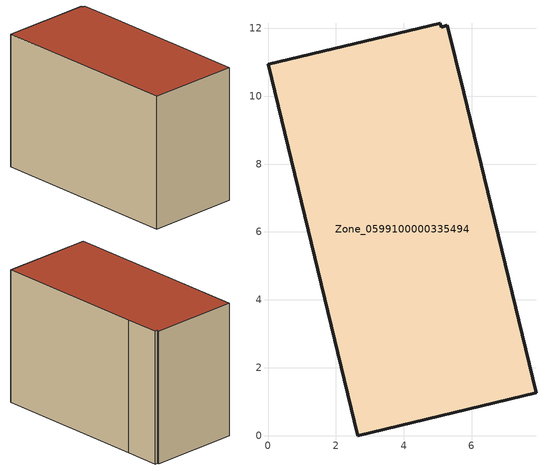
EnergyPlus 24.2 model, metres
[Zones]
Zone_0599100000335494
 floor ground (C_G): 0,10.94 5.08,12.15 5.11,12.04 5.27,12.09 5.76,10.11 7.89,1.27 2.65,0 z0
 wall outside (C_F): 0,10.94 2.65,0 7.89,1.27 5.76,10.11 5.27,12.09 5.11,12.04 5.08,12.15 0,10.94 z0:7.79
 roof outside (C_R): 5.08,12.15 0,10.94 2.65,0 7.89,1.27 5.76,10.11 5.27,12.09 5.11,12.04 z7.79
[BUILDING]
Pand.0599100000335494: North Axis=0; Terrain=City; Loads Convergence Tolerance Value=0.04; Temperature Convergence Tolerance Value=0.4; Solar Distribution=FullExterior; Maximum Number of Warmup Days=25; Minimum Number of Warmup Days=1
[Site:Location]
Rotterdam.The.Hague.AP_ZH_NLD Design_Conditions: Latitude=51.96; Longitude=4.45; Time Zone=1; Elevation=-4.5
[SITE:GROUNDTEMPERATURE:BUILDINGSURFACE]
18, 18, 18, 18, 18, 18, 18, 18, 18, 18, 18, 18
[MATERIAL] Thermal Absorptance=0.9; Solar Absorptance=0.7; Visible Absorptance=0.7
Name | Roughness | Thickness | Conductivity | Density | Specific Heat
G.TI.1975-1991 | MediumSmooth | 0.15 | 0.288461 | 540 | 1210
F.TI.1975-1991 | Rough | 0.3 | 0.230769 | 1920 | 840
R.TI.1975-1991 | MediumRough | 0.2 | 0.153846 | 1500 | 1000
[CONSTRUCTION]
C_G: G.TI.1975-1991
C_F: F.TI.1975-1991
C_R: R.TI.1975-1991
[ZONE]
Zone_0599100000335494: Type=1; Multiplier=1; Ceiling Height=Autocalculate; Volume=Autocalculate; Floor Area=autocalculate; Part of Total Floor Area=Yes
[ZONEINFILTRATION:DESIGNFLOWRATE]
Infil_Zone_0599100000335494: Zone or ZoneList or Space or SpaceList=Zone_0599100000335494; Schedule=AlwaysOn; Design Flow Rate Calculation Method=Flow/Area; Flow Rate per Floor Area=0.003; Constant Term Coefficient=1; Temperature Term Coefficient=0; Velocity Term Coefficient=0; Velocity Squared Term Coefficient=0
[HVACTEMPLATE:ZONE:IDEALLOADSAIRSYSTEM]
Zone_0599100000335494: Maximum Heating Supply Air Temperature=50; Minimum Cooling Supply Air Temperature=13; Maximum Heating Supply Air Humidity Ratio=0.0156; Minimum Cooling Supply Air Humidity Ratio=0.0077; Heating Limit=NoLimit; Cooling Limit=NoLimit; Dehumidification Control Type=ConstantSensibleHeatRatio; Cooling Sensible Heat Ratio=0.7; Dehumidification Setpoint=60; Humidification Control Type=None; Humidification Setpoint=30; Outdoor Air Method=None; Outdoor Air Flow Rate per Person=0.00944; Outdoor Air Flow Rate per Zone Floor Area=0; Outdoor Air Flow Rate per Zone=0; Demand Controlled Ventilation Type=None; Outdoor Air Economizer Type=NoEconomizer; Heat Recovery Type=None; Sensible Heat Recovery Effectiveness=0.7; Latent Heat Recovery Effectiveness=0.65
[ZONECONTROL:THERMOSTAT]
ThermostatControl_Zone_0599100000335494: Zone or ZoneList=Zone_0599100000335494; Control Type Schedule=DualSetpointControlType; Control 1=Thermostat_Zone_0599100000335494; Temperature Difference Between Cutout And Setpoint=0
[THERMOSTATSETPOINT:DUALSETPOINT]
Thermostat_Zone_0599100000335494: Heating Setpoint Temperature Schedule=HeatingSetpoint_Zone_0599100000335494; Cooling Setpoint Temperature Schedule=CoolingSetpoint_Zone_0599100000335494
[SCHEDULE:COMPACT]
HeatingSetpoint_Zone_0599100000335494: Through: 12/31, For: AllDays, Until: 24:00, 21
CoolingSetpoint_Zone_0599100000335494: Through: 12/31, For: AllDays, Until: 24:00, 24
DualSetpointControlType: Through: 12/31, For: AllDays, Until: 24:00, 4
AlwaysOn: Through: 12/31, For: AllDays, Until: 24:00, 1
